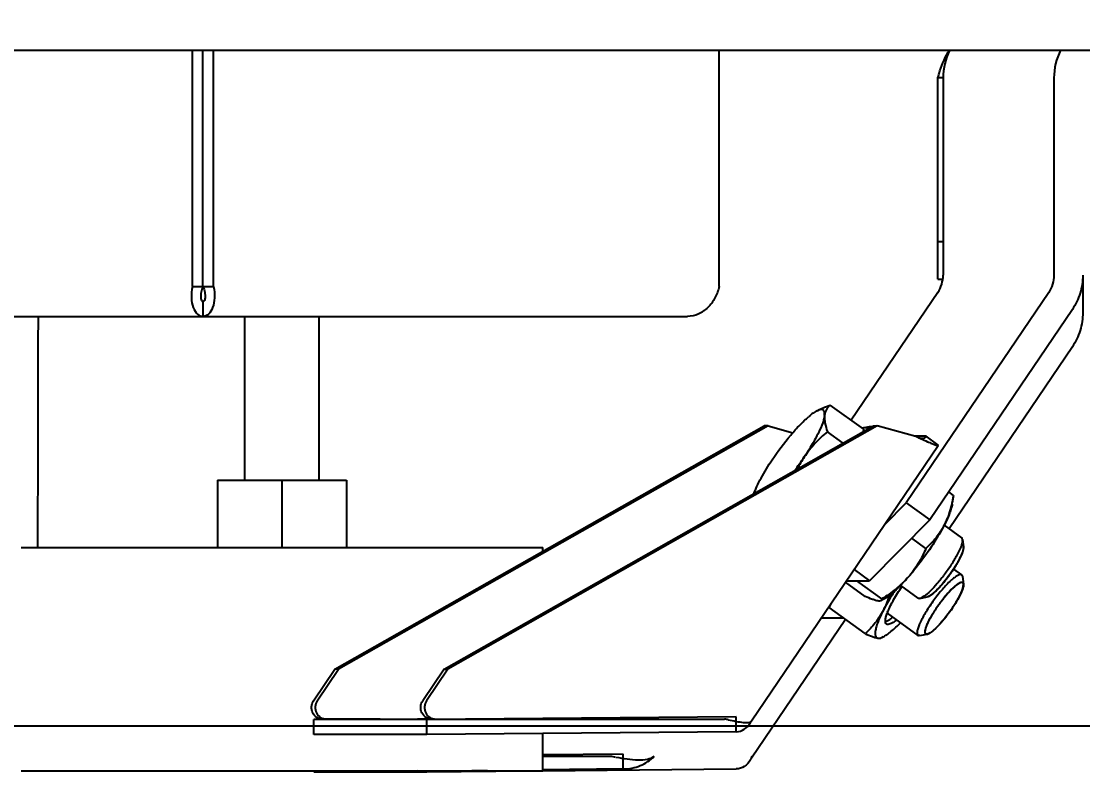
# Model space of a CAD drawing. Header units: millimetres. Extents: x 581 to 3895, y 0 to 3492.
# Drawn here: x 1171.7 to 1314.2, y 106.3 to 207.1 of the extents above; entities that cross this region are included whole.
import ezdxf

# ---------------------------------------------------------------- set-up
doc = ezdxf.new("R2010")
doc.units = ezdxf.units.MM
doc.header["$LTSCALE"] = 272.25
doc.header["$PDMODE"] = 3
doc.header["$PDSIZE"] = 8
doc.layers.get('0').update_dxf_attribs({"linetype": 'CONTINUOUS'})
doc.layers.get('Defpoints').update_dxf_attribs({"linetype": 'CONTINUOUS'})
doc.layers.add('00_BUW_DATUM', color=7, linetype='CONTINUOUS')
doc.layers.add('02___PRT_ALL_AXES', color=7, linetype='CONTINUOUS')
doc.styles.get("Standard").update_dxf_attribs({"font": 'calibri.ttf'})
doc.dimstyles.new('DIMSTYLE_4', dxfattribs={"dimtxt": 29.166667, "dimasz": 29.166667, "dimexe": 1.5, "dimexo": 1, "dimgap": 0.875, "dimtad": 1, "dimdec": 0, "dimdsep": 46, "dimtxsty": 'Standard', "dimblk": '_FILLED', "dimblk1": '_FILLED', "dimblk2": '_FILLED', "dimcen": 0.09, "dimazin": 2, "dimtp": 0.01, "dimtm": 0.01, "dimtfac": 1, "dimtdec": 0, "dimtofl": 0, "dimtmove": 0, "dimatfit": 3, "dimldrblk": '_FILLED', "dimfxl": 0, "dimtolj": 1, "dimarcsym": 0})

# ---------------------------------------------------------------- blocks, each defined once
blk = doc.blocks.new('_FILLED')
at = {"color": 0, "linetype": 'ByBlock'}
blk.add_solid([(0, 0), (-1, 0.2143), (-1, -0.2143)], dxfattribs=at)
blk = doc.blocks.new('*D123')
at = {"color": 0, "linetype": 'Continuous', "lineweight": -2}
for p, q in [((1058.67, 635.84), (955.5, 635.84)), ((957, 141.61), (957, 606.68)), ((1406.33, 112.44), (955.5, 112.44))]:
    blk.add_line(p, q, dxfattribs=at)
at = {"layer": 'Defpoints', "color": 0}
for p in [(957, 635.84), (1059.67, 635.84), (1407.33, 112.44)]:
    blk.add_point(p, dxfattribs=at)
at = {"color": 0, "linetype": 'ByBlock', "lineweight": -2, "xscale": 29.1666666667, "yscale": 29.1666666667, "zscale": 29.1666666667}
for p, rotation in [((957, 635.84), 90), ((957, 112.44), 270)]:
    blk.add_blockref('_FILLED', p, dxfattribs=dict(at, rotation=rotation))
at = {"color": 0, "insert": (941.18, 374.14), "char_height": 29.1667, "attachment_point": 5, "rotation": 90}
blk.add_mtext('\\A1;\\A1;578', dxfattribs=at)

msp = doc.modelspace()

# ---------------------------------------------------------------- linework, layer by layer
at = {"linetype": 'Continuous'}
for p, q in [((1194.67, 171.444), (1194.67, 203.174)), ((1196.084, 171.444), (1196.084, 203.174)), ((1197.498, 171.444), (1197.498, 203.174)), ((1265.38, 171.444), (1265.38, 203.174)), ((1295.438, 199.444), (1294.754, 199.444)), ((1294.754, 172.444), (1294.754, 199.444)), ((1295.438, 199.444), (1295.438, 172.967)), ((1310.318, 199.444), (1310.318, 172.967)), ((1295.438, 177.444), (1294.754, 177.444)), ((1294.754, 172.444), (1295.404, 172.444)), ((1314.187, 172.929), (1314.187, 167.967)), ((1194.67, 171.444), (1197.498, 171.444)), ((1294.738, 170.672), (1283.107, 153.504)), ((1309.618, 170.672), (1290.485, 142.43)), ((1196.084, 169.444), (1196.084, 167.444)), ((1312.788, 168.378), (1293.655, 140.136)), ((1152.243, 167.444), (1261.138, 167.444)), ((1201.69, 145.444), (1201.69, 167.444)), ((1211.69, 145.444), (1211.69, 167.444)), ((1312.787, 163.378), (1296.238, 138.95)), ((1213.787, 120.07), (1271.441, 152.746)), ((1271.946, 152.746), (1214.293, 120.07)), ((1228.448, 120.07), (1286.102, 152.746)), ((1286.607, 152.746), (1228.954, 120.07)), ((1271.946, 152.746), (1271.441, 152.746)), ((1271.946, 152.746), (1275.262, 151.827)), ((1285.503, 152.612), (1284.837, 152.49)), ((1286.102, 152.746), (1286.607, 152.746)), ((1291.779, 151.314), (1286.607, 152.746)), ((1284.756, 151.983), (1284.788, 152.288)), ((1293.161, 151.359), (1291.615, 151.359)), ((1294.746, 150.212), (1293.161, 151.359)), ((1269.739, 113.142), (1294.779, 150.103)), ((1198.03, 145.444), (1215.351, 145.444)), ((1198.03, 145.444), (1198.03, 136.444)), ((1206.69, 145.444), (1206.69, 136.444)), ((1215.351, 145.444), (1215.351, 136.444)), ((1296.826, 143.422), (1296.192, 143.88)), ((1296.66, 142.235), (1296.822, 143.363)), ((1287.596, 139.5), (1290.485, 142.43)), ((1290.485, 142.43), (1293.655, 140.136)), ((1293.655, 140.136), (1285.578, 131.944)), ((1293.139, 136.289), (1291.227, 137.673)), ((1298.168, 136.509), (1298.169, 136.503)), ((1298.169, 136.503), (1298.17, 136.496)), ((1298.174, 136.416), (1298.174, 136.396)), ((1283.497, 133.45), (1285.578, 131.944)), ((1284.972, 129.862), (1282.352, 131.759)), ((1282.477, 131.944), (1285.578, 131.944)), ((1287.212, 129.51), (1283.848, 131.944)), ((1298.168, 131.502), (1298.168, 131.509)), ((1293.312, 129.781), (1293.298, 129.779)), ((1280.144, 128.356), (1280.461, 128.968)), ((1284.972, 124.862), (1280.144, 128.356)), ((1287.387, 129.422), (1287.085, 129.272)), ((1282.095, 126.944), (1279.09, 126.944)), ((1282.35, 126.759), (1269.738, 108.142)), ((1287.386, 124.422), (1287.084, 124.272)), ((1210.92, 115.838), (1213.787, 120.07)), ((1211.426, 115.838), (1214.293, 120.07)), ((1214.293, 120.07), (1213.787, 120.07)), ((1228.448, 120.07), (1225.581, 115.838)), ((1228.954, 120.07), (1226.087, 115.838)), ((1228.448, 120.07), (1228.954, 120.07)), ((1210.954, 113.319), (1219.86, 113.399)), ((1226.12, 113.319), (1210.954, 113.319)), ((1210.971, 111.319), (1210.954, 113.319)), ((1219.86, 113.399), (1212.149, 113.399)), ((1267.664, 113.694), (1226.12, 113.319)), ((1226.137, 111.319), (1226.12, 113.319)), ((1226.657, 113.385), (1227.035, 113.387)), ((1226.81, 113.399), (1227.315, 113.399)), ((1227.035, 113.387), (1227.312, 113.389)), ((1227.315, 113.399), (1266.093, 113.399)), ((1267.681, 111.694), (1267.664, 113.694)), ((1226.137, 111.319), (1210.971, 111.319)), ((1267.681, 111.694), (1226.137, 111.319)), ((1252.497, 108.694), (1241.69, 108.596)), ((1241.69, 108.399), (1250.926, 108.399)), ((1251.279, 108.329), (1251.292, 108.327)), ((1252.514, 106.694), (1252.497, 108.694)), ((1210.97, 106.319), (1210.969, 106.444)), ((1224.852, 106.444), (1210.97, 106.319)), ((1210.97, 106.319), (1226.136, 106.319)), ((1226.136, 106.319), (1240.018, 106.444)), ((1252.514, 106.694), (1241.689, 106.596)), ((1241.69, 106.459), (1267.68, 106.694)), ((1247.055, 106.559), (1241.69, 106.511)), ((1241.69, 106.545), (1243.263, 106.559))]:
    msp.add_line(p, q, dxfattribs=at)
for centre, radius, start, end in [((1274.615, 110.134), 44.614, 66.84913, 67.37389), ((1295.148, 124.921), 7.695, 158.5759, 159.53239), ((1231.582, -58.368), 175.2, 78.47002, 78.63938), ((1267.027, 114.36), 2.94, 330.45347, 333.82642), ((1264.514, 176.127), 69.077, 258.65536, 258.95423), ((1261.297, 159.691), 52.33, 258.97795, 259.11207), ((1266.853, 109.441), 3.131, 335.73932, 340.56768), ((1267.026, 109.36), 2.94, 330.45224, 333.82555), ((1266.95, 109.398), 3.024, 333.81867, 335.7223)]:
    msp.add_arc(centre, radius, start, end, dxfattribs=at)
for points, knots in [([(1294.754, 199.444), (1294.829, 199.77), (1295.183, 201.071), (1295.749, 202.317), (1296.286, 203.176)], [0, 0, 0, 0, 0.2481501, 1, 1, 1, 1]), ([(1314.188, 172.967), (1314.188, 172.156), (1313.948, 170.53), (1313.241, 169.046), (1312.788, 168.378)], [0, 0, 0, 0, 0.5013874, 1, 1, 1, 1]), ([(1194.67, 171.444), (1194.557, 170.945), (1194.462, 169.982), (1194.695, 168.689), (1195.218, 167.741), (1195.821, 167.444), (1196.084, 167.444)], [0, 0, 0, 0, 0.3280817, 0.6105752, 0.8313875, 1, 1, 1, 1]), ([(1196.084, 171.444), (1195.974, 171.2), (1195.818, 170.736), (1195.771, 170.094), (1195.824, 169.66), (1196.003, 169.444), (1196.084, 169.444)], [0, 0, 0, 0, 0.3752597, 0.6789331, 0.8871993, 1, 1, 1, 1]), ([(1196.084, 171.444), (1196.194, 171.2), (1196.35, 170.736), (1196.396, 170.094), (1196.344, 169.66), (1196.164, 169.444), (1196.084, 169.444)], [0, 0, 0, 0, 0.3752597, 0.6789331, 0.8871993, 1, 1, 1, 1]), ([(1197.498, 171.444), (1197.611, 170.945), (1197.706, 169.982), (1197.473, 168.689), (1196.949, 167.741), (1196.347, 167.444), (1196.084, 167.444)], [0, 0, 0, 0, 0.3280817, 0.6105752, 0.8313875, 1, 1, 1, 1]), ([(1265.38, 171.444), (1265.261, 170.913), (1264.881, 169.882), (1263.926, 168.574), (1262.639, 167.666), (1261.627, 167.444), (1261.138, 167.444)], [0, 0, 0, 0, 0.2609567, 0.519541, 0.7654326, 1, 1, 1, 1]), ([(1173.943, 167.443), (1173.938, 160.991), (1173.918, 150.656), (1173.892, 140.322), (1173.855, 136.439)], [0, 0, 0, 0, 0.6242899, 1, 1, 1, 1]), ([(1314.187, 167.967), (1314.187, 167.156), (1313.947, 165.53), (1313.239, 164.046), (1312.787, 163.378)], [0, 0, 0, 0, 0.5013872, 1, 1, 1, 1]), ([(1284.838, 152.49), (1284.819, 152.487), (1284.74, 152.47), (1284.662, 152.446), (1284.603, 152.425)], [0, 0, 0, 0, 0.233442, 1, 1, 1, 1]), ([(1285.183, 152.48), (1285.159, 152.488), (1285.045, 152.515), (1284.926, 152.506), (1284.838, 152.49)], [0, 0, 0, 0, 0.2235443, 1, 1, 1, 1]), ([(1285.853, 152.605), (1285.828, 152.613), (1285.712, 152.637), (1285.592, 152.628), (1285.503, 152.612)], [0, 0, 0, 0, 0.2242681, 1, 1, 1, 1]), ([(1292.155, 151.155), (1292.367, 151.121), (1292.672, 151.066), (1293.057, 151.128), (1293.123, 151.224)], [0, 0, 0, 0, 0.6470286, 1, 1, 1, 1]), ([(1292.155, 151.155), (1292.263, 151.109), (1292.665, 150.935), (1293.065, 150.757), (1293.358, 150.626)], [0, 0, 0, 0, 0.2682431, 1, 1, 1, 1]), ([(1293.358, 150.626), (1293.549, 150.541), (1293.879, 150.394), (1294.328, 150.201), (1294.574, 150.114), (1294.756, 150.069), (1294.779, 150.103)], [0, 0, 0, 0, 0.4118808, 0.7226211, 0.9190115, 1, 1, 1, 1]), ([(1294.779, 150.103), (1294.782, 150.108), (1294.791, 150.148), (1294.764, 150.184), (1294.746, 150.212)], [0, 0, 0, 0, 0.1582936, 1, 1, 1, 1]), ([(1296.826, 143.422), (1296.71, 142.72), (1296.414, 141.346), (1295.9, 140.033), (1295.584, 139.42)], [0, 0, 0, 0, 0.5079146, 1, 1, 1, 1]), ([(1296.66, 142.235), (1296.633, 142.048), (1296.535, 141.636), (1296.205, 140.683), (1295.853, 139.941), (1295.584, 139.42)], [0, 0, 0, 0, 0.1872249, 0.4184787, 1, 1, 1, 1]), ([(1295.584, 139.42), (1295.283, 138.839), (1294.601, 137.645), (1293.057, 135.281), (1291.731, 133.555), (1290.777, 132.464)], [0, 0, 0, 0, 0.231647, 0.4866737, 1, 1, 1, 1]), ([(1295.584, 139.42), (1295.276, 138.825), (1294.543, 137.704), (1293.622, 136.738), (1293.139, 136.289)], [0, 0, 0, 0, 0.5037647, 1, 1, 1, 1]), ([(1293.139, 136.289), (1292.839, 135.605), (1292.161, 134.258), (1291.274, 133.033), (1290.777, 132.464)], [0, 0, 0, 0, 0.4974646, 1, 1, 1, 1]), ([(1298.168, 136.317), (1298.162, 136.291), (1298.151, 136.24), (1298.134, 136.163), (1298.12, 136.098), (1298.109, 136.047), (1298.101, 136.009), (1298.094, 135.976), (1298.089, 135.954), (1298.086, 135.943), (1298.085, 135.936), (1298.081, 135.928), (1298.078, 135.917), (1298.071, 135.901), (1298.064, 135.88), (1298.054, 135.855), (1298.042, 135.822), (1298.027, 135.78), (1298.002, 135.714), (1297.977, 135.647), (1297.952, 135.581), (1297.934, 135.531), (1297.92, 135.493), (1297.911, 135.468), (1297.906, 135.456), (1297.901, 135.443), (1297.892, 135.424), (1297.881, 135.4), (1297.862, 135.361), (1297.84, 135.314), (1297.812, 135.256), (1297.776, 135.179), (1297.74, 135.102), (1297.703, 135.026), (1297.681, 134.978), (1297.662, 134.939), (1297.651, 134.915), (1297.642, 134.896), (1297.636, 134.882), (1297.626, 134.866), (1297.615, 134.844), (1297.6, 134.817), (1297.576, 134.774), (1297.546, 134.719), (1297.51, 134.654), (1297.462, 134.568), (1297.414, 134.481), (1297.366, 134.394), (1297.336, 134.34), (1297.312, 134.297), (1297.294, 134.264), (1297.28, 134.237), (1297.265, 134.214), (1297.251, 134.191), (1297.233, 134.162), (1297.205, 134.116), (1297.155, 134.036), (1297.084, 133.921), (1296.998, 133.783), (1296.934, 133.679), (1296.891, 133.61), (1296.863, 133.564), (1296.824, 133.507), (1296.777, 133.438), (1296.715, 133.346), (1296.636, 133.231), (1296.558, 133.116), (1296.495, 133.024), (1296.456, 132.966), (1296.425, 132.92), (1296.402, 132.885), (1296.376, 132.851), (1296.342, 132.805), (1296.3, 132.748), (1296.232, 132.656), (1296.147, 132.542), (1296.062, 132.427), (1295.994, 132.336), (1295.951, 132.278), (1295.917, 132.233), (1295.892, 132.198), (1295.865, 132.166), (1295.831, 132.123), (1295.787, 132.069), (1295.717, 131.983), (1295.63, 131.876), (1295.543, 131.768), (1295.473, 131.682), (1295.43, 131.628), (1295.399, 131.591), (1295.382, 131.569), (1295.365, 131.55), (1295.344, 131.526), (1295.31, 131.489), (1295.268, 131.441), (1295.201, 131.365), (1295.116, 131.271), (1295.032, 131.176), (1294.973, 131.11), (1294.939, 131.072), (1294.918, 131.048), (1294.901, 131.029), (1294.884, 131.01), (1294.864, 130.99), (1294.84, 130.965), (1294.807, 130.932), (1294.767, 130.892), (1294.702, 130.826), (1294.637, 130.761), (1294.572, 130.696), (1294.523, 130.647), (1294.483, 130.606), (1294.45, 130.574), (1294.43, 130.553), (1294.414, 130.537), (1294.402, 130.524), (1294.391, 130.516), (1294.376, 130.503), (1294.358, 130.487), (1294.328, 130.462), (1294.292, 130.43), (1294.233, 130.379), (1294.175, 130.329), (1294.116, 130.278), (1294.072, 130.24), (1294.035, 130.208), (1294.01, 130.186), (1293.995, 130.174), (1293.986, 130.166), (1293.979, 130.159), (1293.971, 130.153), (1293.963, 130.148), (1293.954, 130.141), (1293.942, 130.133), (1293.926, 130.122), (1293.902, 130.105), (1293.871, 130.084), (1293.834, 130.059), (1293.797, 130.034), (1293.76, 130.009), (1293.723, 129.983), (1293.693, 129.962), (1293.668, 129.946), (1293.65, 129.933), (1293.634, 129.923), (1293.622, 129.914), (1293.614, 129.909), (1293.608, 129.904), (1293.603, 129.902), (1293.594, 129.899), (1293.577, 129.891), (1293.552, 129.881), (1293.522, 129.868), (1293.482, 129.852), (1293.432, 129.831), (1293.372, 129.806), (1293.332, 129.79), (1293.312, 129.781)], [0, 0, 0, 0, 0.015625, 0.03125, 0.046875, 0.0546875, 0.0625, 0.0703125, 0.0742188, 0.0761719, 0.0771484, 0.078125, 0.0800781, 0.0820312, 0.0859375, 0.0898438, 0.09375, 0.1015625, 0.109375, 0.125, 0.1328125, 0.140625, 0.1484375, 0.1503906, 0.1523438, 0.1542969, 0.15625, 0.1601562, 0.1640625, 0.171875, 0.1796875, 0.1875, 0.203125, 0.2109375, 0.21875, 0.2226562, 0.2265625, 0.2285156, 0.2304688, 0.2324219, 0.234375, 0.2382812, 0.2421875, 0.25, 0.2578125, 0.265625, 0.28125, 0.2890625, 0.296875, 0.3007812, 0.3046875, 0.3085938, 0.3105469, 0.3125, 0.3164062, 0.3203125, 0.328125, 0.34375, 0.359375, 0.375, 0.3789062, 0.3828125, 0.390625, 0.3984375, 0.40625, 0.421875, 0.4375, 0.4453125, 0.453125, 0.4570312, 0.4609375, 0.4648438, 0.46875, 0.4765625, 0.484375, 0.5, 0.515625, 0.5234375, 0.53125, 0.5351562, 0.5390625, 0.5429688, 0.546875, 0.5546875, 0.5625, 0.578125, 0.59375, 0.6015625, 0.609375, 0.6132812, 0.6152344, 0.6171875, 0.6210938, 0.625, 0.6328125, 0.640625, 0.65625, 0.671875, 0.6796875, 0.6835938, 0.6875, 0.6894531, 0.6914062, 0.6953125, 0.6992188, 0.703125, 0.7109375, 0.71875, 0.734375, 0.7421875, 0.75, 0.7578125, 0.7617188, 0.765625, 0.7675781, 0.7695312, 0.7714844, 0.7734375, 0.7773438, 0.78125, 0.7890625, 0.796875, 0.8125, 0.8203125, 0.828125, 0.8359375, 0.8398438, 0.8417969, 0.84375, 0.8447266, 0.8457031, 0.8476562, 0.8496094, 0.8515625, 0.8554688, 0.859375, 0.8671875, 0.875, 0.8828125, 0.890625, 0.8984375, 0.90625, 0.9101562, 0.9140625, 0.9179688, 0.9199219, 0.921875, 0.9228516, 0.9238281, 0.9257812, 0.9296875, 0.9375, 0.9453125, 0.953125, 0.96875, 0.984375, 1, 1, 1, 1]), ([(1298.174, 136.396), (1298.173, 136.394), (1298.173, 136.389), (1298.173, 136.382), (1298.173, 136.377), (1298.173, 136.374), (1298.172, 136.37), (1298.172, 136.365), (1298.172, 136.358), (1298.171, 136.355), (1298.171, 136.351), (1298.171, 136.349), (1298.171, 136.345), (1298.17, 136.339), (1298.17, 136.333), (1298.169, 136.326), (1298.168, 136.32), (1298.168, 136.317)], [0, 0, 0, 0, 0.125, 0.25, 0.3125, 0.34375, 0.375, 0.4375, 0.5, 0.5625, 0.625, 0.65625, 0.6875, 0.75, 0.8125, 0.875, 1, 1, 1, 1]), ([(1298.17, 136.496), (1298.17, 136.492), (1298.171, 136.487), (1298.171, 136.481), (1298.172, 136.478), (1298.172, 136.472), (1298.172, 136.469)], [0, 0, 0, 0, 0.5, 0.625, 0.75, 1, 1, 1, 1]), ([(1298.172, 136.469), (1298.172, 136.468), (1298.173, 136.466), (1298.173, 136.463), (1298.173, 136.458), (1298.173, 136.452), (1298.174, 136.438), (1298.174, 136.425), (1298.174, 136.416)], [0, 0, 0, 0, 0.125, 0.1875, 0.25, 0.375, 0.5, 1, 1, 1, 1]), ([(1290.777, 132.464), (1290.272, 131.886), (1289.143, 130.815), (1287.872, 129.926), (1287.212, 129.51)], [0, 0, 0, 0, 0.4959841, 1, 1, 1, 1]), ([(1290.777, 132.464), (1290.46, 132.102), (1289.85, 131.434), (1288.951, 130.557), (1288.149, 129.886), (1287.629, 129.542), (1287.387, 129.422)], [0, 0, 0, 0, 0.3154572, 0.5928757, 0.8231584, 1, 1, 1, 1]), ([(1288.498, 128.844), (1288.594, 129.031), (1289.029, 129.833), (1289.514, 130.607), (1289.907, 131.188)], [0, 0, 0, 0, 0.2308635, 1, 1, 1, 1]), ([(1298.019, 131.723), (1298.001, 131.722), (1297.974, 131.72), (1297.937, 131.719), (1297.91, 131.717), (1297.883, 131.716), (1297.86, 131.714), (1297.842, 131.713), (1297.831, 131.713), (1297.822, 131.712), (1297.815, 131.712), (1297.809, 131.712), (1297.805, 131.712), (1297.803, 131.711), (1297.802, 131.712), (1297.799, 131.71), (1297.796, 131.709), (1297.79, 131.706), (1297.783, 131.702), (1297.773, 131.698), (1297.761, 131.692), (1297.745, 131.684), (1297.72, 131.672), (1297.688, 131.658), (1297.651, 131.64), (1297.613, 131.622), (1297.581, 131.607), (1297.556, 131.595), (1297.54, 131.587), (1297.528, 131.581), (1297.518, 131.577), (1297.511, 131.573), (1297.504, 131.57), (1297.5, 131.569), (1297.494, 131.564), (1297.486, 131.558), (1297.476, 131.551), (1297.464, 131.543), (1297.449, 131.532), (1297.429, 131.517), (1297.398, 131.495), (1297.359, 131.467), (1297.312, 131.433), (1297.265, 131.4), (1297.226, 131.371), (1297.195, 131.349), (1297.171, 131.332), (1297.152, 131.318), (1297.138, 131.308), (1297.13, 131.303), (1297.125, 131.299), (1297.117, 131.292), (1297.108, 131.284), (1297.092, 131.27), (1297.069, 131.249), (1297.042, 131.225), (1297.005, 131.192), (1296.959, 131.151), (1296.903, 131.102), (1296.848, 131.053), (1296.802, 131.012), (1296.765, 130.979), (1296.738, 130.954), (1296.715, 130.934), (1296.699, 130.919), (1296.689, 130.911), (1296.683, 130.905), (1296.675, 130.897), (1296.665, 130.887), (1296.648, 130.869), (1296.623, 130.844), (1296.593, 130.813), (1296.553, 130.773), (1296.504, 130.722), (1296.444, 130.661), (1296.385, 130.6), (1296.335, 130.549), (1296.295, 130.508), (1296.265, 130.478), (1296.24, 130.452), (1296.223, 130.434), (1296.213, 130.424), (1296.206, 130.417), (1296.198, 130.408), (1296.188, 130.396), (1296.169, 130.375), (1296.143, 130.345), (1296.112, 130.309), (1296.07, 130.262), (1296.018, 130.202), (1295.956, 130.131), (1295.893, 130.06), (1295.83, 129.988), (1295.778, 129.929), (1295.742, 129.887), (1295.721, 129.863), (1295.705, 129.846), (1295.689, 129.826), (1295.668, 129.8), (1295.632, 129.753), (1295.579, 129.688), (1295.516, 129.609), (1295.432, 129.503), (1295.347, 129.398), (1295.274, 129.306), (1295.237, 129.26), (1295.216, 129.234), (1295.2, 129.214), (1295.185, 129.193), (1295.164, 129.164), (1295.127, 129.115), (1295.075, 129.044), (1295.013, 128.959), (1294.951, 128.874), (1294.888, 128.789), (1294.826, 128.704), (1294.774, 128.633), (1294.737, 128.583), (1294.717, 128.555), (1294.701, 128.534), (1294.687, 128.512), (1294.668, 128.484), (1294.634, 128.435), (1294.568, 128.335), (1294.492, 128.222), (1294.416, 128.109), (1294.358, 128.024), (1294.311, 127.953), (1294.278, 127.904), (1294.259, 127.876), (1294.244, 127.854), (1294.232, 127.834), (1294.215, 127.806), (1294.185, 127.757), (1294.126, 127.661), (1294.058, 127.55), (1293.991, 127.439), (1293.948, 127.37), (1293.915, 127.315), (1293.889, 127.273), (1293.868, 127.239), (1293.853, 127.214), (1293.845, 127.201), (1293.838, 127.19), (1293.833, 127.18), (1293.826, 127.167), (1293.814, 127.145), (1293.796, 127.112), (1293.775, 127.073), (1293.747, 127.021), (1293.711, 126.956), (1293.669, 126.878), (1293.626, 126.8), (1293.591, 126.735), (1293.563, 126.683), (1293.542, 126.644), (1293.524, 126.612), (1293.511, 126.589), (1293.505, 126.576), (1293.499, 126.566), (1293.495, 126.558), (1293.489, 126.546), (1293.48, 126.525), (1293.466, 126.495), (1293.45, 126.46), (1293.428, 126.412), (1293.4, 126.353), (1293.367, 126.282), (1293.334, 126.211), (1293.307, 126.152), (1293.285, 126.104), (1293.268, 126.069), (1293.255, 126.039), (1293.245, 126.018), (1293.239, 126.007), (1293.235, 125.997), (1293.233, 125.99), (1293.229, 125.98), (1293.223, 125.963), (1293.214, 125.939), (1293.204, 125.909), (1293.189, 125.87), (1293.172, 125.821), (1293.151, 125.762), (1293.13, 125.703), (1293.112, 125.653), (1293.098, 125.614), (1293.087, 125.584), (1293.078, 125.56), (1293.072, 125.543), (1293.069, 125.533), (1293.066, 125.525), (1293.065, 125.52), (1293.063, 125.512), (1293.061, 125.499), (1293.057, 125.479), (1293.052, 125.456), (1293.046, 125.426), (1293.039, 125.387), (1293.029, 125.341), (1293.02, 125.295), (1293.013, 125.257), (1293.006, 125.226), (1293.003, 125.207), (1293, 125.192), (1292.997, 125.18), (1292.995, 125.17), (1292.994, 125.163), (1292.992, 125.157), (1292.993, 125.153), (1292.994, 125.148), (1292.994, 125.142), (1292.995, 125.134), (1292.996, 125.123), (1292.997, 125.11), (1293, 125.089), (1293.002, 125.063), (1293.005, 125.032), (1293.009, 125.001), (1293.011, 124.975), (1293.013, 124.954), (1293.015, 124.941), (1293.016, 124.93), (1293.016, 124.922), (1293.017, 124.916), (1293.017, 124.911), (1293.018, 124.909), (1293.018, 124.906), (1293.019, 124.906), (1293.02, 124.904), (1293.023, 124.902), (1293.026, 124.899), (1293.03, 124.895), (1293.035, 124.89), (1293.042, 124.883), (1293.052, 124.873), (1293.065, 124.86), (1293.081, 124.845), (1293.097, 124.829), (1293.118, 124.809), (1293.133, 124.793), (1293.144, 124.783)], [0, 0, 0, 0, 0.015625, 0.0234375, 0.03125, 0.0390625, 0.046875, 0.0507812, 0.0546875, 0.0566406, 0.0585938, 0.0605469, 0.0615234, 0.0620117, 0.0625, 0.0629883, 0.0634766, 0.0644531, 0.0664062, 0.0683594, 0.0703125, 0.0742188, 0.078125, 0.0859375, 0.09375, 0.1015625, 0.109375, 0.1132812, 0.1171875, 0.1191406, 0.1210938, 0.1230469, 0.1240234, 0.125, 0.1259766, 0.1269531, 0.1289062, 0.1308594, 0.1328125, 0.1367188, 0.140625, 0.1484375, 0.15625, 0.1640625, 0.171875, 0.1757812, 0.1796875, 0.1835938, 0.1855469, 0.1865234, 0.1875, 0.1884766, 0.1894531, 0.1914062, 0.1953125, 0.1992188, 0.203125, 0.2109375, 0.21875, 0.2265625, 0.234375, 0.2382812, 0.2421875, 0.2460938, 0.2480469, 0.2490234, 0.25, 0.2509766, 0.2519531, 0.2539062, 0.2578125, 0.2617188, 0.265625, 0.2734375, 0.28125, 0.2890625, 0.296875, 0.3007812, 0.3046875, 0.3085938, 0.3105469, 0.3115234, 0.3125, 0.3134766, 0.3144531, 0.3164062, 0.3203125, 0.3242188, 0.328125, 0.3359375, 0.34375, 0.3515625, 0.359375, 0.3671875, 0.3710938, 0.3730469, 0.375, 0.3769531, 0.3789062, 0.3828125, 0.390625, 0.3984375, 0.40625, 0.421875, 0.4296875, 0.4335938, 0.4355469, 0.4375, 0.4394531, 0.4414062, 0.4453125, 0.453125, 0.4609375, 0.46875, 0.4765625, 0.484375, 0.4921875, 0.4960938, 0.4980469, 0.5, 0.5019531, 0.5039062, 0.5078125, 0.515625, 0.53125, 0.5390625, 0.546875, 0.5546875, 0.5585938, 0.5605469, 0.5625, 0.5644531, 0.5664062, 0.5703125, 0.578125, 0.59375, 0.6015625, 0.609375, 0.6132812, 0.6171875, 0.6210938, 0.6230469, 0.6240234, 0.625, 0.6259766, 0.6269531, 0.6289062, 0.6328125, 0.6367188, 0.640625, 0.6484375, 0.65625, 0.6640625, 0.671875, 0.6757812, 0.6796875, 0.6835938, 0.6855469, 0.6865234, 0.6875, 0.6884766, 0.6894531, 0.6914062, 0.6953125, 0.6992188, 0.703125, 0.7109375, 0.71875, 0.7265625, 0.734375, 0.7382812, 0.7421875, 0.7460938, 0.7480469, 0.7490234, 0.75, 0.7509766, 0.7519531, 0.7539062, 0.7578125, 0.7617188, 0.765625, 0.7734375, 0.78125, 0.7890625, 0.796875, 0.8007812, 0.8046875, 0.8085938, 0.8105469, 0.8115234, 0.8125, 0.8134766, 0.8144531, 0.8164062, 0.8203125, 0.8242188, 0.828125, 0.8359375, 0.84375, 0.8515625, 0.859375, 0.8632812, 0.8671875, 0.8691406, 0.8710938, 0.8730469, 0.8740234, 0.875, 0.8759766, 0.8769531, 0.8789062, 0.8808594, 0.8828125, 0.8867188, 0.890625, 0.8984375, 0.90625, 0.9140625, 0.921875, 0.9257812, 0.9296875, 0.9316406, 0.9335938, 0.9355469, 0.9365234, 0.9370117, 0.9375, 0.9379883, 0.9384766, 0.9394531, 0.9414062, 0.9433594, 0.9453125, 0.9492188, 0.953125, 0.9609375, 0.96875, 0.9765625, 0.984375, 1, 1, 1, 1]), ([(1293.323, 124.784), (1293.344, 124.793), (1293.386, 124.811), (1293.448, 124.839), (1293.5, 124.861), (1293.542, 124.879), (1293.573, 124.893), (1293.599, 124.904), (1293.618, 124.912), (1293.627, 124.916), (1293.632, 124.919), (1293.639, 124.924), (1293.647, 124.929), (1293.66, 124.939), (1293.677, 124.95), (1293.697, 124.964), (1293.723, 124.983), (1293.756, 125.006), (1293.796, 125.034), (1293.835, 125.062), (1293.875, 125.09), (1293.915, 125.118), (1293.948, 125.141), (1293.974, 125.16), (1293.991, 125.172), (1294.004, 125.181), (1294.014, 125.188), (1294.022, 125.194), (1294.03, 125.201), (1294.037, 125.208), (1294.047, 125.216), (1294.063, 125.23), (1294.09, 125.254), (1294.128, 125.288), (1294.175, 125.329), (1294.236, 125.384), (1294.298, 125.439), (1294.36, 125.493), (1294.398, 125.528), (1294.429, 125.555), (1294.449, 125.572), (1294.462, 125.584), (1294.47, 125.591), (1294.477, 125.597), (1294.489, 125.609), (1294.506, 125.627), (1294.527, 125.649), (1294.562, 125.685), (1294.605, 125.729), (1294.657, 125.783), (1294.727, 125.854), (1294.796, 125.925), (1294.865, 125.996), (1294.908, 126.041), (1294.943, 126.077), (1294.969, 126.103), (1294.991, 126.125), (1295.009, 126.146), (1295.027, 126.167), (1295.049, 126.193), (1295.085, 126.234), (1295.147, 126.306), (1295.237, 126.409), (1295.326, 126.512), (1295.398, 126.594), (1295.443, 126.646), (1295.478, 126.687), (1295.501, 126.713), (1295.519, 126.733), (1295.537, 126.756), (1295.568, 126.796), (1295.613, 126.853), (1295.685, 126.944), (1295.775, 127.058), (1295.865, 127.172), (1295.937, 127.263), (1295.982, 127.32), (1296.018, 127.365), (1296.045, 127.399), (1296.071, 127.435), (1296.105, 127.483), (1296.149, 127.543), (1296.218, 127.639), (1296.304, 127.759), (1296.391, 127.879), (1296.46, 127.975), (1296.504, 128.035), (1296.538, 128.083), (1296.564, 128.119), (1296.588, 128.156), (1296.621, 128.205), (1296.661, 128.266), (1296.726, 128.365), (1296.806, 128.488), (1296.887, 128.611), (1296.952, 128.709), (1296.993, 128.77), (1297.02, 128.813), (1297.037, 128.838), (1297.051, 128.861), (1297.068, 128.891), (1297.096, 128.937), (1297.13, 128.996), (1297.185, 129.089), (1297.24, 129.182), (1297.296, 129.276), (1297.337, 129.346), (1297.372, 129.404), (1297.399, 129.451), (1297.416, 129.48), (1297.43, 129.503), (1297.444, 129.527), (1297.458, 129.554), (1297.475, 129.586), (1297.497, 129.629), (1297.525, 129.683), (1297.57, 129.769), (1297.614, 129.855), (1297.659, 129.941), (1297.692, 130.005), (1297.72, 130.059), (1297.742, 130.102), (1297.756, 130.129), (1297.767, 130.15), (1297.774, 130.164), (1297.778, 130.173), (1297.782, 130.183), (1297.789, 130.199), (1297.799, 130.223), (1297.815, 130.26), (1297.835, 130.307), (1297.867, 130.382), (1297.899, 130.457), (1297.931, 130.532), (1297.955, 130.589), (1297.975, 130.636), (1297.989, 130.669), (1297.997, 130.687), (1298.002, 130.699), (1298.006, 130.708), (1298.01, 130.718), (1298.013, 130.728), (1298.016, 130.739), (1298.021, 130.755), (1298.027, 130.774), (1298.036, 130.805), (1298.047, 130.844), (1298.061, 130.89), (1298.075, 130.937), (1298.088, 130.983), (1298.102, 131.029), (1298.113, 131.068), (1298.123, 131.099), (1298.129, 131.122), (1298.135, 131.142), (1298.14, 131.157), (1298.142, 131.167), (1298.145, 131.175), (1298.145, 131.179), (1298.146, 131.183), (1298.146, 131.191), (1298.147, 131.204), (1298.148, 131.22), (1298.15, 131.243), (1298.152, 131.27), (1298.155, 131.314), (1298.159, 131.37), (1298.164, 131.436), (1298.167, 131.48), (1298.168, 131.502)], [0, 0, 0, 0, 0.015625, 0.03125, 0.046875, 0.0546875, 0.0625, 0.0703125, 0.0742188, 0.0761719, 0.0771484, 0.078125, 0.0800781, 0.0820312, 0.0859375, 0.0898438, 0.09375, 0.1015625, 0.109375, 0.1171875, 0.125, 0.1328125, 0.140625, 0.1445312, 0.1484375, 0.1503906, 0.1523438, 0.1542969, 0.1552734, 0.15625, 0.1582031, 0.1601562, 0.1640625, 0.171875, 0.1796875, 0.1875, 0.203125, 0.2109375, 0.21875, 0.2226562, 0.2265625, 0.2285156, 0.2294922, 0.2304688, 0.2324219, 0.234375, 0.2382812, 0.2421875, 0.25, 0.2578125, 0.265625, 0.28125, 0.2890625, 0.296875, 0.3007812, 0.3046875, 0.3085938, 0.3105469, 0.3125, 0.3164062, 0.3203125, 0.328125, 0.34375, 0.359375, 0.3671875, 0.375, 0.3789062, 0.3828125, 0.3847656, 0.3867188, 0.390625, 0.3984375, 0.40625, 0.421875, 0.4375, 0.4453125, 0.453125, 0.4570312, 0.4609375, 0.4648438, 0.46875, 0.4765625, 0.484375, 0.5, 0.515625, 0.5234375, 0.53125, 0.5351562, 0.5390625, 0.5429688, 0.546875, 0.5546875, 0.5625, 0.578125, 0.59375, 0.6015625, 0.609375, 0.6132812, 0.6152344, 0.6171875, 0.6210938, 0.625, 0.6328125, 0.640625, 0.65625, 0.6640625, 0.671875, 0.6796875, 0.6835938, 0.6875, 0.6894531, 0.6914062, 0.6953125, 0.6992188, 0.703125, 0.7109375, 0.71875, 0.734375, 0.7421875, 0.75, 0.7578125, 0.7617188, 0.765625, 0.7675781, 0.7695312, 0.7705078, 0.7714844, 0.7734375, 0.7773438, 0.78125, 0.7890625, 0.796875, 0.8125, 0.8203125, 0.828125, 0.8359375, 0.8398438, 0.8417969, 0.84375, 0.8447266, 0.8457031, 0.8476562, 0.8496094, 0.8515625, 0.8554688, 0.859375, 0.8671875, 0.875, 0.8828125, 0.890625, 0.8984375, 0.90625, 0.9101562, 0.9140625, 0.9179688, 0.9199219, 0.921875, 0.9228516, 0.9238281, 0.9248047, 0.9257812, 0.9296875, 0.9335938, 0.9375, 0.9453125, 0.953125, 0.96875, 0.984375, 1, 1, 1, 1]), ([(1298.168, 131.509), (1298.166, 131.515), (1298.164, 131.528), (1298.16, 131.545), (1298.158, 131.558), (1298.154, 131.57), (1298.149, 131.584), (1298.145, 131.598), (1298.14, 131.61), (1298.134, 131.62), (1298.129, 131.63), (1298.123, 131.641), (1298.119, 131.649), (1298.114, 131.654), (1298.107, 131.662), (1298.1, 131.67), (1298.094, 131.678), (1298.086, 131.685), (1298.075, 131.693), (1298.064, 131.701), (1298.056, 131.707), (1298.046, 131.711), (1298.034, 131.716), (1298.024, 131.721), (1298.019, 131.723)], [0, 0, 0, 0, 0.0625, 0.125, 0.15625, 0.1875, 0.25, 0.3125, 0.34375, 0.375, 0.4375, 0.46875, 0.5, 0.53125, 0.5625, 0.625, 0.65625, 0.6875, 0.75, 0.8125, 0.84375, 0.875, 0.9375, 1, 1, 1, 1]), ([(1286.694, 129.251), (1286.584, 129.268), (1286.338, 129.329), (1285.76, 129.523), (1285.3, 129.718), (1284.972, 129.862)], [0, 0, 0, 0, 0.1823501, 0.4139065, 1, 1, 1, 1]), ([(1288.91, 130.541), (1288.768, 130.322), (1288.242, 129.49), (1287.749, 128.636), (1287.417, 127.993)], [0, 0, 0, 0, 0.2649025, 1, 1, 1, 1]), ([(1288.195, 129.943), (1288.145, 129.773), (1287.93, 129.106), (1287.657, 128.458), (1287.417, 127.993)], [0, 0, 0, 0, 0.2532823, 1, 1, 1, 1]), ([(1287.085, 129.272), (1287.036, 129.248), (1286.902, 129.225), (1286.771, 129.239), (1286.694, 129.251)], [0, 0, 0, 0, 0.4117196, 1, 1, 1, 1]), ([(1287.212, 129.51), (1287.212, 129.461), (1287.2, 129.363), (1287.126, 129.292), (1287.085, 129.272)], [0, 0, 0, 0, 0.5159194, 1, 1, 1, 1]), ([(1287.985, 127.731), (1288.019, 127.818), (1288.175, 128.195), (1288.353, 128.564), (1288.498, 128.844)], [0, 0, 0, 0, 0.2275973, 1, 1, 1, 1]), ([(1287.417, 127.993), (1287.109, 127.398), (1286.376, 126.277), (1285.455, 125.311), (1284.972, 124.862)], [0, 0, 0, 0, 0.5037641, 1, 1, 1, 1]), ([(1287.417, 127.993), (1287.284, 127.736), (1287.042, 127.246), (1286.735, 126.539), (1286.509, 125.912), (1286.364, 125.375), (1286.305, 124.934), (1286.327, 124.59), (1286.456, 124.333), (1286.616, 124.263), (1286.693, 124.251)], [0, 0, 0, 0, 0.210311, 0.3978272, 0.5599404, 0.6948139, 0.8017919, 0.8824184, 0.94322, 1, 1, 1, 1]), ([(1287.836, 126.144), (1287.695, 126.245), (1287.668, 126.637), (1287.769, 127.111), (1287.874, 127.435), (1287.939, 127.611)], [0, 0, 0, 0, 0.3417347, 0.6291313, 1, 1, 1, 1]), ([(1287.69, 126.485), (1287.846, 126.526), (1288.195, 126.705), (1288.506, 126.933), (1288.681, 127.073)], [0, 0, 0, 0, 0.4172075, 1, 1, 1, 1]), ([(1288.053, 127.529), (1288.043, 127.537), (1288, 127.574), (1287.974, 127.626), (1287.96, 127.666)], [0, 0, 0, 0, 0.2342505, 1, 1, 1, 1]), ([(1287.386, 124.422), (1287.555, 124.506), (1287.915, 124.727), (1288.716, 125.338), (1289.311, 125.903), (1289.721, 126.321)], [0, 0, 0, 0, 0.1872623, 0.4185217, 1, 1, 1, 1]), ([(1289.196, 126.7), (1289.05, 126.583), (1288.775, 126.382), (1288.356, 126.138), (1287.976, 126.042), (1287.836, 126.144)], [0, 0, 0, 0, 0.3708198, 0.6582011, 1, 1, 1, 1]), ([(1284.972, 124.862), (1285.299, 124.718), (1285.759, 124.523), (1286.337, 124.329), (1286.583, 124.268), (1286.693, 124.251)], [0, 0, 0, 0, 0.586098, 0.8176535, 1, 1, 1, 1]), ([(1286.693, 124.251), (1286.794, 124.235), (1287.04, 124.267), (1287.262, 124.36), (1287.386, 124.422)], [0, 0, 0, 0, 0.4244381, 1, 1, 1, 1]), ([(1286.693, 124.251), (1286.77, 124.239), (1286.901, 124.225), (1287.035, 124.248), (1287.084, 124.272)], [0, 0, 0, 0, 0.5882831, 1, 1, 1, 1]), ([(1293.144, 124.783), (1293.149, 124.781), (1293.156, 124.779), (1293.166, 124.777), (1293.178, 124.775), (1293.189, 124.773), (1293.202, 124.772), (1293.211, 124.771), (1293.221, 124.772), (1293.234, 124.772), (1293.248, 124.773), (1293.262, 124.773), (1293.277, 124.776), (1293.289, 124.777), (1293.297, 124.779)], [0, 0, 0, 0, 0.125, 0.1875, 0.25, 0.375, 0.4375, 0.5, 0.5625, 0.625, 0.75, 0.8125, 0.875, 1, 1, 1, 1]), ([(1212.149, 113.399), (1211.879, 113.399), (1211.323, 113.56), (1210.749, 114.204), (1210.576, 115.054), (1210.765, 115.609), (1210.92, 115.838)], [0, 0, 0, 0, 0.2455615, 0.4949053, 0.7477139, 1, 1, 1, 1]), ([(1211.426, 115.838), (1211.27, 115.609), (1211.082, 115.054), (1211.255, 114.204), (1211.829, 113.56), (1212.384, 113.399), (1212.654, 113.399)], [0, 0, 0, 0, 0.2522861, 0.5050947, 0.7544385, 1, 1, 1, 1]), ([(1226.81, 113.399), (1226.54, 113.399), (1225.984, 113.56), (1225.41, 114.204), (1225.237, 115.054), (1225.426, 115.609), (1225.581, 115.838)], [0, 0, 0, 0, 0.2455615, 0.4949053, 0.7477139, 1, 1, 1, 1]), ([(1226.087, 115.838), (1225.931, 115.609), (1225.743, 115.054), (1225.916, 114.204), (1226.49, 113.56), (1227.045, 113.399), (1227.315, 113.399)], [0, 0, 0, 0, 0.2522861, 0.5050947, 0.7544385, 1, 1, 1, 1]), ([(1224.872, 113.381), (1224.871, 113.371), (1224.936, 113.391), (1224.998, 113.37), (1225.155, 113.382), (1225.349, 113.377), (1225.605, 113.38), (1226.046, 113.381), (1226.403, 113.383), (1226.657, 113.385)], [0, 0, 0, 0, 0.0162534, 0.0649329, 0.1456437, 0.2578401, 0.4005651, 0.5727693, 1, 1, 1, 1]), ([(1226.683, 113.407), (1226.425, 113.404), (1226.063, 113.4), (1225.616, 113.394), (1225.357, 113.392), (1225.159, 113.384), (1225.002, 113.393), (1224.934, 113.37), (1224.873, 113.39), (1224.872, 113.381)], [0, 0, 0, 0, 0.4269069, 0.5990798, 0.7418148, 0.8540373, 0.9348725, 0.9836209, 1, 1, 1, 1]), ([(1266.601, 113.297), (1266.96, 113.223), (1267.617, 113.088), (1268.504, 112.942), (1269.168, 112.892), (1269.554, 112.972), (1269.666, 113.063)], [0, 0, 0, 0, 0.3530216, 0.645418, 0.8610015, 1, 1, 1, 1]), ([(1267.681, 111.694), (1268.054, 111.698), (1268.843, 111.945), (1269.384, 112.556), (1269.585, 112.911)], [0, 0, 0, 0, 0.4778523, 1, 1, 1, 1]), ([(1251.524, 108.282), (1252.511, 108.095), (1253.924, 107.861), (1255.673, 107.95), (1256.397, 108.206), (1256.661, 108.399)], [0, 0, 0, 0, 0.5753864, 0.8124769, 1, 1, 1, 1]), ([(1252.514, 106.694), (1253.287, 106.699), (1254.823, 107.005), (1256.131, 107.87), (1256.661, 108.399)], [0, 0, 0, 0, 0.5076325, 1, 1, 1, 1]), ([(1269.738, 108.142), (1269.774, 108.196), (1269.802, 108.286), (1269.805, 108.375), (1269.805, 108.399)], [0, 0, 0, 0, 0.7244299, 1, 1, 1, 1]), ([(1269.583, 107.911), (1269.382, 107.556), (1268.841, 106.945), (1268.052, 106.698), (1267.68, 106.694)], [0, 0, 0, 0, 0.522145, 1, 1, 1, 1]), ([(1224.888, 106.381), (1224.889, 106.389), (1224.941, 106.372), (1224.999, 106.391), (1225.135, 106.384), (1225.305, 106.391), (1225.529, 106.392), (1225.916, 106.398), (1226.506, 106.404), (1227.329, 106.414), (1228.288, 106.423), (1229.358, 106.434), (1230.105, 106.44), (1230.492, 106.444)], [0, 0, 0, 0, 0.0045491, 0.0180853, 0.0405444, 0.0717661, 0.1115271, 0.1595835, 0.2791806, 0.4273437, 0.6000293, 0.7927271, 1, 1, 1, 1]), ([(1234.284, 106.444), (1233.72, 106.439), (1232.589, 106.429), (1230.916, 106.415), (1229.32, 106.403), (1228.075, 106.394), (1227.18, 106.388), (1226.604, 106.384), (1226.104, 106.382), (1225.685, 106.38), (1225.355, 106.379), (1225.133, 106.377), (1225.008, 106.38), (1224.941, 106.376), (1224.915, 106.384), (1224.888, 106.377), (1224.888, 106.381)], [0, 0, 0, 0, 0.1800376, 0.3611983, 0.5340877, 0.6897276, 0.7585056, 0.8200427, 0.8735247, 0.918269, 0.9536794, 0.9793092, 0.988339, 0.9948109, 0.998704, 1, 1, 1, 1]), ([(1243.263, 106.559), (1243.827, 106.564), (1244.958, 106.574), (1246.631, 106.588), (1248.227, 106.6), (1249.471, 106.609), (1250.367, 106.615), (1250.943, 106.619), (1251.443, 106.621), (1251.862, 106.623), (1252.192, 106.624), (1252.414, 106.626), (1252.539, 106.623), (1252.606, 106.627), (1252.632, 106.619), (1252.659, 106.626), (1252.659, 106.622)], [0, 0, 0, 0, 0.1800376, 0.3611983, 0.5340877, 0.6897276, 0.7585056, 0.8200427, 0.8735247, 0.918269, 0.9536794, 0.9793092, 0.988339, 0.9948109, 0.998704, 1, 1, 1, 1]), ([(1252.659, 106.622), (1252.658, 106.614), (1252.605, 106.631), (1252.547, 106.612), (1252.412, 106.619), (1252.242, 106.612), (1252.018, 106.611), (1251.631, 106.605), (1251.041, 106.599), (1250.218, 106.589), (1249.259, 106.58), (1248.189, 106.569), (1247.442, 106.563), (1247.055, 106.559)], [0, 0, 0, 0, 0.0045491, 0.0180853, 0.0405444, 0.0717661, 0.1115271, 0.1595835, 0.2791806, 0.4273437, 0.6000293, 0.7927271, 1, 1, 1, 1])]:
    msp.add_open_spline(points, degree=3, knots=knots, dxfattribs=at)
for points in [[(1296.332, 203.176), (1295.75, 202.037), (1295.438, 200.723), (1295.438, 199.444)], [(1311.212, 203.176), (1310.631, 202.037), (1310.318, 200.724), (1310.318, 199.444)], [(1294.738, 170.672), (1295.187, 171.334), (1295.438, 172.167), (1295.438, 172.967)], [(1310.318, 172.967), (1310.318, 172.167), (1310.067, 171.334), (1309.618, 170.672)], [(1285.183, 152.48), (1285.261, 152.454), (1285.333, 152.404), (1285.384, 152.34)], [(1293.123, 151.224), (1293.149, 151.263), (1293.16, 151.312), (1293.161, 151.359)], [(1296.822, 143.363), (1296.825, 143.382), (1296.826, 143.402), (1296.826, 143.422)], [(1293.297, 124.779), (1293.306, 124.78), (1293.314, 124.782), (1293.323, 124.784)], [(1269.666, 113.063), (1269.694, 113.086), (1269.719, 113.113), (1269.739, 113.142)], [(1269.665, 108.063), (1269.693, 108.086), (1269.718, 108.113), (1269.738, 108.142)]]:
    msp.add_open_spline(points, degree=3, dxfattribs=at)
at = {"layer": '00_BUW_DATUM', "linetype": 'Continuous'}
for p, q in [((1284.788, 152.288), (1280.282, 155.549)), ((1278.531, 154.781), (1278.949, 154.989)), ((1282.014, 150.429), (1279.903, 151.957)), ((1295.585, 139.423), (1297.919, 137.733)), ((1298.03, 137.513), (1298.168, 136.509)), ((1296.833, 133.519), (1297.918, 132.734)), ((1289.722, 131.322), (1292.056, 129.632)), ((1298.03, 132.513), (1298.168, 131.509)), ((1292.3, 129.596), (1293.298, 129.779)), ((1287.939, 127.611), (1292.056, 124.632)), ((1292.3, 124.596), (1293.297, 124.779))]:
    msp.add_line(p, q, dxfattribs=at)
msp.add_arc((1245.009, 169.853), 38.257, 322.81023, 326.22449, dxfattribs=at)
for points, knots in [([(1278.949, 154.989), (1279.055, 155.041), (1279.491, 155.248), (1279.94, 155.426), (1280.282, 155.549)], [0, 0, 0, 0, 0.2456106, 1, 1, 1, 1]), ([(1280.282, 155.549), (1280.082, 155.384), (1279.711, 154.975), (1279.556, 154.44), (1279.526, 154.163)], [0, 0, 0, 0, 0.4820919, 1, 1, 1, 1]), ([(1272.509, 148.206), (1273.274, 149.349), (1274.472, 150.955), (1276.152, 152.837), (1276.977, 153.634), (1277.377, 153.973)], [0, 0, 0, 0, 0.5455866, 0.7922689, 1, 1, 1, 1]), ([(1279.526, 154.163), (1279.51, 154.009), (1279.442, 153.67), (1279.194, 152.882), (1278.681, 151.725), (1277.849, 150.2), (1277.178, 149.137), (1276.809, 148.585)], [0, 0, 0, 0, 0.0741841, 0.1656529, 0.3966043, 0.6806129, 1, 1, 1, 1]), ([(1278.531, 154.781), (1278.345, 154.689), (1277.946, 154.436), (1277.577, 154.143), (1277.377, 153.973)], [0, 0, 0, 0, 0.4417471, 1, 1, 1, 1]), ([(1279.526, 154.163), (1279.535, 154.248), (1279.543, 154.404), (1279.518, 154.617), (1279.45, 154.784), (1279.29, 154.945), (1279.03, 154.961), (1278.766, 154.888), (1278.612, 154.821), (1278.531, 154.781)], [0, 0, 0, 0, 0.1585521, 0.2881844, 0.3941943, 0.4873081, 0.6927432, 0.8313709, 1, 1, 1, 1]), ([(1279.526, 154.163), (1279.491, 153.825), (1279.561, 153.066), (1279.772, 152.345), (1279.903, 151.957)], [0, 0, 0, 0, 0.4532883, 1, 1, 1, 1]), ([(1279.903, 151.957), (1279.32, 151.466), (1278.196, 150.422), (1277.235, 149.222), (1276.809, 148.585)], [0, 0, 0, 0, 0.4987703, 1, 1, 1, 1]), ([(1270.048, 143.647), (1270.164, 143.976), (1270.461, 144.68), (1271.245, 146.223), (1271.972, 147.402), (1272.509, 148.206)], [0, 0, 0, 0, 0.2014286, 0.4409166, 1, 1, 1, 1]), ([(1298.03, 137.288), (1298.017, 137.166), (1297.956, 136.893), (1297.732, 136.25), (1297.268, 135.304), (1296.535, 134.079), (1295.65, 132.808), (1294.706, 131.62), (1293.798, 130.638), (1293.09, 130.007), (1292.602, 129.698), (1292.393, 129.613), (1292.3, 129.596)], [0, 0, 0, 0, 0.0374206, 0.0852213, 0.2084444, 0.3590113, 0.5223519, 0.6823494, 0.8232844, 0.9318182, 0.9711119, 1, 1, 1, 1]), ([(1298.03, 137.513), (1298.027, 137.538), (1298.011, 137.619), (1297.967, 137.699), (1297.919, 137.733)], [0, 0, 0, 0, 0.293417, 1, 1, 1, 1]), ([(1298.03, 137.288), (1298.032, 137.308), (1298.038, 137.383), (1298.038, 137.459), (1298.03, 137.513)], [0, 0, 0, 0, 0.2775103, 1, 1, 1, 1]), ([(1298.168, 136.317), (1298.157, 136.214), (1298.105, 135.981), (1297.914, 135.435), (1297.52, 134.631), (1296.897, 133.589), (1296.146, 132.509), (1295.343, 131.499), (1294.571, 130.665), (1293.97, 130.128), (1293.555, 129.866), (1293.377, 129.793), (1293.298, 129.779)], [0, 0, 0, 0, 0.0374197, 0.0852204, 0.2084413, 0.3590059, 0.5223446, 0.6823414, 0.8232772, 0.9318139, 0.9711097, 1, 1, 1, 1]), ([(1298.168, 136.317), (1298.17, 136.334), (1298.175, 136.398), (1298.175, 136.463), (1298.168, 136.508)], [0, 0, 0, 0, 0.2774622, 1, 1, 1, 1]), ([(1297.855, 132.765), (1297.775, 132.791), (1297.552, 132.756), (1297.211, 132.576), (1296.785, 132.265), (1296.08, 131.634), (1295.135, 130.597), (1294.22, 129.413), (1293.514, 128.381), (1293.036, 127.617), (1292.629, 126.892), (1292.305, 126.234), (1292.078, 125.665), (1291.962, 125.254), (1291.934, 124.983), (1291.942, 124.801), (1291.997, 124.675), (1292.056, 124.632)], [0, 0, 0, 0, 0.0240028, 0.060624, 0.1111318, 0.1746089, 0.3323181, 0.5128496, 0.6038875, 0.6911536, 0.7716081, 0.8425106, 0.9015768, 0.9472072, 0.9648241, 0.9791337, 1, 1, 1, 1]), ([(1297.918, 132.733), (1297.933, 132.723), (1297.995, 132.664), (1298.021, 132.578), (1298.03, 132.513)], [0, 0, 0, 0, 0.2217009, 1, 1, 1, 1]), ([(1298.019, 131.723), (1297.954, 131.744), (1297.773, 131.718), (1297.337, 131.494), (1296.67, 130.924), (1295.801, 129.99), (1294.888, 128.828), (1294.06, 127.597), (1293.493, 126.591), (1293.177, 125.874), (1293.037, 125.455), (1292.977, 125.131), (1292.997, 124.94), (1293.032, 124.876)], [0, 0, 0, 0, 0.0233176, 0.058497, 0.1674532, 0.3190269, 0.4943623, 0.6706268, 0.824841, 0.8874296, 0.937815, 0.9750662, 1, 1, 1, 1]), ([(1298.168, 131.509), (1298.179, 131.424), (1298.163, 131.22), (1298.028, 130.71), (1297.673, 129.918), (1297.071, 128.86), (1296.307, 127.728), (1295.47, 126.648), (1294.653, 125.745), (1294.012, 125.16), (1293.57, 124.874), (1293.381, 124.794), (1293.297, 124.779)], [0, 0, 0, 0, 0.0299497, 0.0711618, 0.1856226, 0.3337731, 0.500002, 0.6662306, 0.81438, 0.9288393, 0.9700502, 1, 1, 1, 1]), ([(1298.101, 131.671), (1298.11, 131.661), (1298.145, 131.613), (1298.161, 131.554), (1298.168, 131.509)], [0, 0, 0, 0, 0.2218796, 1, 1, 1, 1]), ([(1292.3, 129.596), (1292.276, 129.591), (1292.194, 129.581), (1292.104, 129.598), (1292.056, 129.632)], [0, 0, 0, 0, 0.2933423, 1, 1, 1, 1]), ([(1292.3, 124.596), (1292.283, 124.593), (1292.223, 124.584), (1292.161, 124.587), (1292.119, 124.601)], [0, 0, 0, 0, 0.2815047, 1, 1, 1, 1]), ([(1293.297, 124.779), (1293.283, 124.776), (1293.232, 124.769), (1293.179, 124.772), (1293.144, 124.783)], [0, 0, 0, 0, 0.2814924, 1, 1, 1, 1])]:
    msp.add_open_spline(points, degree=3, knots=knots, dxfattribs=at)
for points in [[(1276.809, 148.585), (1276.458, 148.06), (1276.144, 147.511), (1275.865, 146.945)], [(1297.855, 132.765), (1297.877, 132.758), (1297.899, 132.747), (1297.918, 132.733)], [(1298.019, 131.723), (1298.05, 131.713), (1298.079, 131.695), (1298.101, 131.671)], [(1292.056, 124.632), (1292.075, 124.619), (1292.097, 124.608), (1292.119, 124.601)], [(1293.032, 124.876), (1293.056, 124.834), (1293.098, 124.797), (1293.144, 124.783)]]:
    msp.add_open_spline(points, degree=3, dxfattribs=at)
at = {"layer": '02___PRT_ALL_AXES', "linetype": 'Continuous'}
for p, q in [((1057.882, 203.174), (1709.052, 203.174)), ((1171.69, 136.444), (1241.69, 136.444)), ((1241.69, 135.885), (1241.69, 136.444)), ((1241.69, 106.444), (1241.69, 111.459)), ((1171.69, 106.444), (1241.69, 106.444))]:
    msp.add_line(p, q, dxfattribs=at)

# ---------------------------------------------------------------- dimensions: what is measured, and where the dimension line sits
at = {"linetype": 'Continuous'}
dim = msp.add_linear_dim(base=(957, 635.844), p1=(1407.331, 112.444), p2=(1059.675, 635.844), angle=90, text='\\A1;578', dimstyle='DIMSTYLE_4', override={"dimtxsty": 'Standard', "dimldrblk": '_FILLED'}, dxfattribs=at)
dim.commit()
dim.dimension.update_dxf_attribs({"geometry": '*D123', "text_midpoint": (941.183, 374.144)})

doc.saveas('drawing.dxf')
